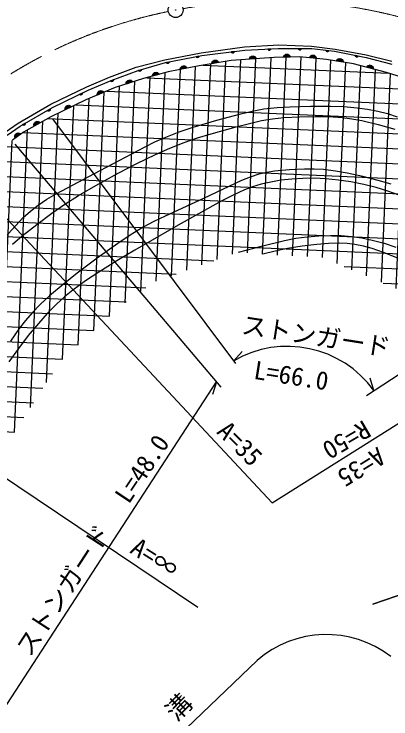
# Model space of a CAD drawing. Units: millimetres, scale not verified. Extents: x 40000 to 680000, y 20000 to 380000.
# Drawn here: x 129974 to 167637, y 241347 to 311891 of the extents above; entities that cross this region are included whole.
import ezdxf
from ezdxf.enums import TextEntityAlignment as Align

# ---------------------------------------------------------------- set-up
doc = ezdxf.new("R2010")
doc.units = ezdxf.units.MM
doc.header["$LTSCALE"] = 1000
doc.linetypes.add('CHAIN', pattern=[18.5, 12, -1.5, 3.5, -1.5])
doc.layers.add('M-BGD', color=7, linetype='Continuous', lineweight=25)
doc.layers.add('M-BMK', color=2, linetype='CHAIN', lineweight=13)
doc.styles.add('ＭＳ ゴシック', font='')
doc.styles.get('ＭＳ ゴシック').set_extended_font_data('MS Gothic')

# ---------------------------------------------------------------- blocks, each defined once
blk = doc.blocks.new('BUHIN1')
at = {"color": 7, "linetype": 'Continuous', "lineweight": 25}
for radius in [746, 22.5]:
    blk.add_circle((0, 0), radius, dxfattribs=at)
blk = doc.blocks.new('BUHIN89')
at = {"color": 7, "linetype": 'Continuous', "lineweight": 25}
for p, q in [((-74, 101), (-126, 2)), ((-125, -37), (-41, 124)), ((-16, 132), (-117, -61)), ((-107, -83), (7, 135)), ((30, 137), (-96, -102)), ((-83, -117), (50, 135))]:
    blk.add_line(p, q, dxfattribs=at)
blk.add_lwpolyline([(-70, -133), (-95, -106), (-113, -77), (-128, -36), (-129, 2), (-122, 38), (-101, 79), (-74, 105), (-43, 126), (0, 137), (34, 139), (70, 133)], close=True, dxfattribs=at)
blk = doc.blocks.new('BUHIN93')
at = {"color": 7, "linetype": 'Continuous', "lineweight": 25}
for p, q in [((-102, 73), (-120, -38)), ((-107, -75), (-78, 105)), ((-57, 120), (-91, -95)), ((-75, -113), (-36, 130)), ((-16, 139), (-59, -127)), ((-41, -138), (4, 144))]:
    blk.add_line(p, q, dxfattribs=at)
blk.add_lwpolyline([(-24, -148), (-56, -131), (-82, -109), (-110, -75), (-123, -39), (-128, -3), (-121, 43), (-104, 76), (-81, 106), (-44, 129), (-12, 142), (24, 148)], close=True, dxfattribs=at)

msp = doc.modelspace()

# ---------------------------------------------------------------- hatches: boundary and pattern name
at = {"layer": 'M-BGD'}
h = msp.add_hatch(dxfattribs=at)
h.set_pattern_fill('USER', color=256, style=0, pattern_type=2)
h.set_pattern_definition([(87.5109, (134824, 277356), (-1498.585, 65.145), []), (357.5109, (134824, 277356), (65.145, 1498.585), [])])
h.paths.add_polyline_path([(190249, 290557), (188572, 292877), (187062, 294649), (184754, 297055), (181683, 299341), (178827, 301244), (175633, 302979), (172227, 304461), (167207, 306033), (163884, 306927), (161191, 307355), (158499, 307616), (155972, 307538), (151674, 307256), (148473, 306718), (145357, 306095), (142914, 305429), (140091, 304553), (137141, 303299), (133638, 301622), (130897, 300073), (129801, 299276), (127817, 297514), (124665, 294705), (122385, 292523), (119767, 289668), (117487, 287022), (116645, 285927), (101523, 261623), (100943, 262101), (103255, 265804), (102429, 264560), (100933, 262103), (100813, 262126), (100933, 262103), (100511, 259055), (102124, 257793), (105633, 259837), (107995, 261643), (111266, 265017), (114054, 268150), (116961, 270921), (118329, 272274), (119261, 272362), (119376, 272079), (120418, 271581), (121854, 271273), (122986, 270899), (124227, 270874), (126011, 270057), (129857, 269821), (133435, 275340), (134824, 277356), (140644, 282692), (143841, 285022), (148152, 286605), (152414, 288057), (154831, 287860), (160872, 287525), (164536, 285973), (169793, 283725), (173505, 280471), (174810, 279121), (175782, 279603), (176877, 280530), (177404, 281256), (178214, 281780), (179306, 281898), (180237, 282219), (180967, 282944), (181495, 283509), (182618, 284384), (183144, 284666), (183793, 285149), (184887, 285995), (185738, 286721), (185819, 286922), (187196, 287808), (187843, 287806), (188734, 288006), (189585, 288974), (190046, 289985)])

# ---------------------------------------------------------------- linework, layer by layer
for p, q in [((148666, 308025), (153003, 308602)), ((148742, 307749), (153043, 308284)), ((153003, 308602), (156422, 308803)), ((153043, 308284), (156368, 308443)), ((155629, 308389), (155344, 308375)), ((155353, 308357), (155622, 308370)), ((155612, 308351), (155365, 308339)), ((155380, 308321), (155598, 308331)), ((155581, 308312), (155399, 308303)), ((155436, 308286), (155547, 308291)), ((156368, 308443), (159736, 308434)), ((156422, 308803), (159704, 308667)), ((158685, 308418), (158400, 308419)), ((158408, 308400), (158678, 308399)), ((158666, 308380), (158420, 308381)), ((158433, 308362), (158651, 308362)), ((158633, 308343), (158452, 308343)), ((158487, 308325), (158599, 308324)), ((159704, 308667), (162061, 308366)), ((159736, 308434), (162008, 308175)), ((162061, 308366), (165174, 307810)), ((145044, 307320), (148666, 308025)), ((145120, 307044), (148742, 307749)), ((151975, 308133), (151692, 308097)), ((151702, 308080), (151970, 308113)), ((151961, 308093), (151716, 308063)), ((151732, 308046), (151949, 308073)), ((151933, 308052), (151753, 308029)), ((151790, 308015), (151901, 308029)), ((154067, 307589), (153559, 307555)), ((153598, 307602), (154020, 307630)), ((153935, 307668), (153675, 307651)), ((158498, 307616), (155973, 307539)), ((156902, 307611), (157566, 307631)), ((157548, 307674), (156918, 307655)), ((156943, 307700), (157518, 307717)), ((157485, 307760), (156976, 307744)), ((157017, 307789), (157440, 307802)), ((157357, 307843), (157096, 307836)), ((161191, 307355), (158498, 307616)), ((160167, 307542), (159540, 307603)), ((159570, 307644), (160143, 307589)), ((160116, 307635), (159609, 307684)), ((159655, 307724), (160077, 307683)), ((159999, 307734), (159739, 307759)), ((161438, 308221), (161155, 308253)), ((161160, 308233), (161429, 308203)), ((161415, 308186), (161170, 308213)), ((161181, 308193), (161398, 308169)), ((161378, 308152), (161198, 308173)), ((161231, 308150), (161342, 308137)), ((162008, 308175), (165163, 307534)), ((164363, 307677), (164084, 307734)), ((164087, 307714), (164352, 307661)), ((164337, 307644), (164095, 307693)), ((164105, 307672), (164319, 307629)), ((164297, 307614), (164119, 307650)), ((164150, 307625), (164260, 307603)), ((165174, 307810), (167740, 307171)), ((142180, 306571), (145044, 307320)), ((142382, 306252), (145120, 307044)), ((151674, 307256), (148474, 306718)), ((149739, 306975), (150394, 307085)), ((150370, 307126), (149749, 307021)), ((149767, 307069), (150335, 307164)), ((150297, 307202), (149795, 307118)), ((149829, 307168), (150246, 307238)), ((150158, 307268), (149901, 307224)), ((155973, 307539), (151674, 307256)), ((153489, 307419), (154152, 307463)), ((154132, 307505), (153503, 307464)), ((153527, 307509), (154101, 307547)), ((159518, 307561), (160180, 307497)), ((163884, 306927), (161191, 307355)), ((162216, 307237), (162873, 307132)), ((162863, 307178), (162240, 307277)), ((162273, 307316), (162842, 307226)), ((162818, 307274), (162315, 307354)), ((162363, 307390), (162781, 307324)), ((162707, 307380), (162449, 307421)), ((167207, 306033), (163884, 306927)), ((165163, 307534), (167729, 306895)), ((139525, 305568), (142180, 306571)), ((139685, 305250), (142382, 306252)), ((142694, 306323), (142420, 306244)), ((142432, 306228), (142692, 306303)), ((142686, 306282), (142449, 306213)), ((142467, 306199), (142677, 306259)), ((142665, 306236), (142490, 306186)), ((142529, 306178), (142637, 306209)), ((148474, 306718), (145357, 306096)), ((146581, 306385), (147233, 306515)), ((147207, 306554), (146589, 306431)), ((146606, 306479), (147171, 306592)), ((147132, 306629), (146632, 306529)), ((146665, 306580), (147080, 306663)), ((146991, 306690), (146735, 306639)), ((165236, 306609), (165878, 306436)), ((165872, 306483), (165264, 306646)), ((165301, 306682), (165857, 306532)), ((165838, 306583), (165346, 306715)), ((165398, 306746), (165807, 306636)), ((165739, 306700), (165487, 306768)), ((137249, 304606), (139525, 305568)), ((145357, 306096), (142914, 305429)), ((143803, 305717), (144445, 305892)), ((144416, 305930), (143808, 305764)), ((143822, 305813), (144378, 305965)), ((144336, 305998), (143844, 305864)), ((143873, 305918), (144282, 306029)), ((144191, 306050), (143940, 305981)), ((172227, 304462), (167207, 306033)), ((137367, 304288), (139685, 305250)), ((139895, 305308), (139628, 305208)), ((139642, 305194), (139895, 305288)), ((139891, 305266), (139660, 305180)), ((139679, 305167), (139883, 305243)), ((139873, 305219), (139703, 305156)), ((139743, 305151), (139847, 305190)), ((142914, 305429), (140091, 304553)), ((141172, 304934), (141807, 305132)), ((141777, 305168), (141176, 304981)), ((141188, 305031), (141738, 305202)), ((141695, 305234), (141208, 305083)), ((141235, 305137), (141640, 305263)), ((141548, 305280), (141299, 305203)), ((133639, 302887), (137249, 304606)), ((133826, 302530), (137367, 304288)), ((140091, 304553), (137141, 303299)), ((138872, 304130), (138292, 303883)), ((138293, 303836), (138905, 304096)), ((138299, 303934), (138829, 304159)), ((138783, 304187), (138314, 303988)), ((138336, 304044), (138725, 304210)), ((138632, 304218), (138393, 304116)), ((136775, 303973), (136520, 303846)), ((136535, 303833), (136776, 303953)), ((136775, 303931), (136554, 303821)), ((136574, 303811), (136770, 303908)), ((136762, 303883), (136599, 303802)), ((136639, 303801), (136739, 303851)), ((130393, 300960), (133639, 302887)), ((137141, 303299), (133638, 301622)), ((135636, 302676), (135068, 302404)), ((135071, 302356), (135671, 302644)), ((135073, 302454), (135592, 302703)), ((135545, 302729), (135085, 302509)), ((135104, 302566), (135486, 302749)), ((135393, 302753), (135158, 302641)), ((130576, 300688), (133826, 302530)), ((133638, 301622), (130898, 300073)), ((133820, 301416), (152092, 276905)), ((129085, 300079), (130393, 300960)), ((129268, 299765), (130576, 300688)), ((132499, 301079), (131951, 300769)), ((131952, 300820), (132453, 301103)), ((131957, 300722), (132536, 301049)), ((132404, 301126), (131961, 300875)), ((131976, 300934), (132345, 301142)), ((132252, 301140), (132025, 301011)), ((130898, 300073), (129801, 299276)), ((130039, 299611), (130505, 299949)), ((130453, 299966), (130041, 299667)), ((130553, 299930), (130043, 299560)), ((130050, 299727), (130392, 299976)), ((130055, 299514), (130593, 299905)), ((130300, 299963), (130089, 299810)), ((121556, 299615), (155760, 262967)), ((121556, 299615), (155760, 262967)), ((130044, 298867), (150645, 274540)), ((165212, 273727), (190116, 290124)), ((155760, 262967), (198198, 289747)), ((155760, 262967), (198198, 289747)), ((107036, 280317), (148350, 252533)), ((107036, 280317), (148350, 252533)), ((151898, 277165), (152773, 278127)), ((165939, 274206), (165565, 275451)), ((128867, 242234), (150196, 275071)), ((150196, 275071), (149816, 273827)), ((207929, 267088), (165825, 252834)), ((165825, 252834), (207929, 267088)), ((132567, 226365), (154264, 247200))]:
    msp.add_line(p, q, dxfattribs=at)
for points in [[(155635, 308408), (155625, 308373), (155609, 308343), (155582, 308309), (155550, 308289), (155515, 308276), (155468, 308274), (155433, 308284), (155399, 308300), (155368, 308332), (155349, 308360), (155336, 308394)], [(158693, 308437), (158681, 308402), (158663, 308373), (158634, 308340), (158601, 308322), (158566, 308311), (158519, 308311), (158484, 308322), (158451, 308340), (158422, 308374), (158404, 308403), (158393, 308437)], [(151980, 308152), (151973, 308116), (151959, 308085), (151934, 308049), (151904, 308027), (151870, 308011), (151824, 308006), (151788, 308013), (151753, 308026), (151720, 308055), (151698, 308082), (151683, 308115)], [(153474, 307374), (153497, 307457), (153532, 307527), (153595, 307609), (153670, 307656), (153750, 307687), (153858, 307694), (153942, 307674), (154022, 307637), (154095, 307564), (154141, 307499), (154173, 307420)], [(156886, 307566), (156911, 307648), (156949, 307717), (157015, 307796), (157091, 307841), (157172, 307869), (157281, 307873), (157364, 307849), (157442, 307809), (157512, 307734), (157557, 307667), (157585, 307588)], [(159496, 307519), (159532, 307597), (159579, 307661), (159654, 307731), (159735, 307765), (159819, 307783), (159927, 307773), (160006, 307739), (160079, 307690), (160140, 307606), (160175, 307534), (160193, 307452)], [(161448, 308238), (161432, 308206), (161412, 308178), (161379, 308149), (161344, 308135), (161308, 308128), (161261, 308133), (161228, 308148), (161197, 308170), (161172, 308206), (161157, 308237), (161150, 308272)], [(164374, 307694), (164355, 307663), (164333, 307638), (164297, 307611), (164262, 307600), (164225, 307596), (164179, 307605), (164147, 307623), (164118, 307648), (164096, 307686), (164084, 307718), (164080, 307754)], [(149729, 306929), (149743, 307013), (149771, 307087), (149826, 307174), (149895, 307229), (149972, 307268), (150079, 307286), (150164, 307274), (150247, 307245), (150327, 307181), (150380, 307120), (150419, 307045)], [(162192, 307196), (162232, 307271), (162283, 307332), (162362, 307398), (162445, 307427), (162530, 307440), (162638, 307423), (162715, 307384), (162784, 307330), (162839, 307244), (162870, 307170), (162883, 307086)], [(142696, 306343), (142694, 306306), (142685, 306274), (142666, 306234), (142640, 306207), (142609, 306187), (142564, 306174), (142527, 306175), (142490, 306183), (142453, 306206), (142428, 306230), (142407, 306260)], [(146572, 306338), (146584, 306423), (146610, 306498), (146662, 306586), (146729, 306643), (146804, 306685), (146911, 306706), (146997, 306696), (147080, 306670), (147162, 306608), (147217, 306549), (147258, 306475)], [(165208, 306571), (165255, 306641), (165312, 306697), (165398, 306753), (165483, 306774), (165569, 306778), (165674, 306750), (165747, 306703), (165810, 306643), (165856, 306551), (165879, 306474), (165884, 306389)], [(143798, 305670), (143803, 305755), (143824, 305832), (143870, 305924), (143933, 305985), (144006, 306032), (144110, 306060), (144197, 306057), (144282, 306036), (144368, 305980), (144426, 305925), (144473, 305854)], [(139896, 305328), (139897, 305291), (139891, 305258), (139875, 305217), (139850, 305189), (139821, 305166), (139777, 305150), (139741, 305148), (139703, 305153), (139664, 305174), (139637, 305195), (139615, 305223)], [(141168, 304887), (141171, 304973), (141189, 305050), (141232, 305144), (141293, 305206), (141363, 305256), (141467, 305288), (141553, 305287), (141639, 305270), (141727, 305217), (141788, 305164), (141837, 305095)], [(138294, 303789), (138288, 303874), (138299, 303953), (138331, 304050), (138386, 304119), (138451, 304175), (138551, 304218), (138637, 304226), (138724, 304217), (138817, 304173), (138882, 304127), (138938, 304063)], [(136773, 303993), (136778, 303957), (136775, 303923), (136764, 303881), (136742, 303850), (136716, 303824), (136674, 303803), (136637, 303798), (136600, 303799), (136559, 303816), (136530, 303834), (136505, 303860)], [(135074, 302309), (135064, 302394), (135071, 302473), (135100, 302572), (135151, 302643), (135214, 302702), (135312, 302749), (135397, 302761), (135485, 302756), (135580, 302716), (135647, 302673), (135705, 302612)], [(131963, 300675), (131948, 300759), (131950, 300838), (131971, 300939), (132018, 301013), (132076, 301077), (132171, 301130), (132255, 301148), (132343, 301149), (132440, 301116), (132510, 301077), (132573, 301020)], [(130066, 299469), (130042, 299550), (130034, 299629), (130044, 299732), (130082, 299811), (130133, 299880), (130221, 299944), (130303, 299971), (130390, 299983), (130490, 299960), (130564, 299930), (130633, 299880)]]:
    msp.add_lwpolyline(points, close=True, dxfattribs=at)
for points in [[(128233, 288711), (130869, 291522), (131604, 292170), (132376, 292769), (133256, 293367), (134172, 293915), (138586, 296230), (142993, 298579), (144047, 299107), (145124, 299580), (146487, 300096), (147873, 300557), (150241, 301268), (152628, 301923), (153776, 302191), (154944, 302402), (156253, 302534), (157570, 302606), (159588, 302672), (161606, 302678), (162933, 302632), (164263, 302525), (165301, 302381), (166331, 302177), (167299, 301927), (168249, 301620)], [(129807, 288869), (130779, 289699), (132242, 290848), (133751, 291954), (135059, 292867), (136409, 293736), (138374, 294872), (140378, 295961), (142237, 296935), (144122, 297854), (145533, 298471), (146967, 299033), (148299, 299492), (149658, 299896), (152169, 300606), (154688, 301255), (155804, 301420), (156930, 301527), (158518, 301618), (160116, 301650), (161435, 301625), (162752, 301539), (163743, 301420), (164724, 301241), (166376, 300845), (168017, 300390)], [(167649, 294852), (166357, 295233), (164829, 295627), (163271, 295966), (162087, 296174), (160897, 296322), (159960, 296382), (159013, 296382), (157515, 296302), (156018, 296163), (155228, 296045), (154453, 295867), (153570, 295583), (152696, 295238), (148895, 293430), (145071, 291678), (143954, 291146), (142867, 290561), (141588, 289772), (140328, 288924), (138285, 287464), (136272, 285952), (134868, 284839), (133499, 283677), (132609, 282855), (131764, 281992), (131102, 281234), (130481, 280430), (129600, 279145)], [(168480, 293780), (167338, 294184), (166180, 294530), (164922, 294843), (163648, 295098), (162402, 295278), (161149, 295398), (159991, 295453), (158820, 295448), (157722, 295382), (156619, 295255), (155634, 295083), (154661, 294853), (153820, 294598), (153000, 294286), (151866, 293765), (150748, 293184), (146385, 290756), (142052, 288276), (140226, 287202), (138434, 286077), (137124, 285196), (135843, 284261), (135008, 283580), (134211, 282853), (133290, 281921), (132404, 280938), (131381, 279706), (130401, 278432), (129441, 277101)], [(152414, 288057), (154696, 288673), (156997, 289231), (158124, 289450), (159262, 289609), (160429, 289706), (161610, 289744), (162660, 289723), (163707, 289641), (164741, 289489), (165765, 289277), (166949, 288954), (168116, 288574)], [(177062, 281489), (175870, 282586), (174631, 283645), (173607, 284432), (172539, 285177), (171456, 285859), (170336, 286494), (169187, 287074), (168011, 287601), (166892, 288044), (165750, 288430), (164901, 288663), (164032, 288838), (163283, 288928), (162517, 288957), (161389, 288921), (160250, 288823), (158776, 288663), (157306, 288442), (156070, 288174), (154831, 287860)]]:
    msp.add_lwpolyline(points, dxfattribs=at)
for centre, radius, start, end in [((157293, 267974), 10658, 35.78329, 120.41202), ((161179, 239236), 10548, 52.25079, 130.9696)]:
    msp.add_arc(centre, radius, start, end, dxfattribs=at)
at = {"layer": 'M-BMK'}
for centre, radius, start, end in [((155804, 263239), 49999, 32.01752, 100.30817), ((154963, 265017), 48095, 101.48859, 133.99576)]:
    msp.add_arc(centre, radius, start, end, dxfattribs=at)

# ---------------------------------------------------------------- block references
at = {"layer": 'M-BGD', "rotation": 128.71724}
for name, p in [('BUHIN1', (146120, 312291)), ('BUHIN89', (148306, 307664)), ('BUHIN89', (145330, 307085)), ('BUHIN93', (133452, 302318)), ('BUHIN93', (130948, 300898))]:
    msp.add_blockref(name, p, dxfattribs=at)

# ---------------------------------------------------------------- texts
at = {"layer": 'M-BGD', "style": 'ＭＳ ゴシック'}
for s, rotation, p in [('ストンガード', 351.1, (152525, 279393)), ('L=66.0', 351, (153759, 274853)), ('A=35', 315, (149751, 269612)), ('R=50', 210.3, (164624, 271792)), ('L=48.0', 56.3, (141892, 262459)), ('A=35', 211.8, (166034, 269100)), ('ストンガード', 57, (132011, 247156)), ('A=∞', 327.7, (141161, 257560)), ('側\u3000溝', 45.5, (143097, 237053))]:
    msp.add_text(s, height=1833, rotation=rotation, dxfattribs=at).set_placement(p, align=Align.BOTTOM_LEFT)

doc.saveas('drawing.dxf')
